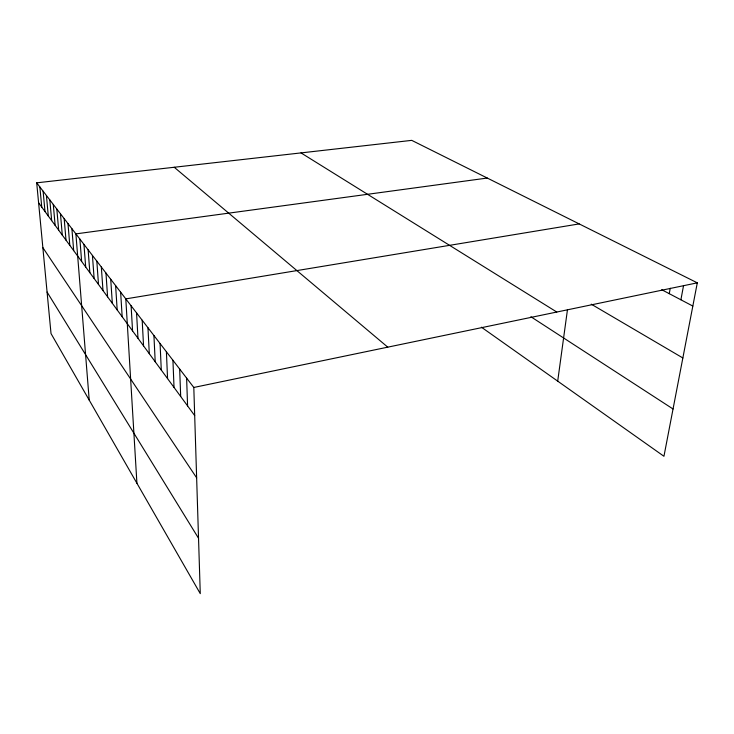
<?xml version="1.0" encoding="UTF-8"?>
<svg xmlns="http://www.w3.org/2000/svg" width="734" height="734" viewBox="0 0 734 734"><rect width="100%" height="100%" fill="white"/><g stroke="black" fill="none" stroke-linecap="round" stroke-linejoin="round"><path stroke-width="1.1" d="M557.702 381.148L567.455 309.757M669.261 293.673L670.243 288.251M680.895 299.793L683.556 285.554M36.7 182.839L193.804 387.46L200.272 593.641L51.022 333.566L36.7 182.839L411.737 140.359L697.3 282.838L663.949 456.282L481.403 327.19M193.804 387.46L697.3 282.838M579.181 223.907L125.798 298.885L136.919 483.247M487.284 178.05L75.896 233.889L89.227 400.14M661.701 289.701L692.832 306.069M591.246 304.17L682.859 357.972M301.004 152.901L556.776 312.033M530.884 316.739L673.041 408.985M174.233 167.26L387.772 347.154M38.599 202.795L194.684 415.582M42.856 247.624L196.639 477.825M47.077 292.059L198.538 538.261M39.865 186.968L41.755 207.107M43.104 191.189L44.994 211.511M46.416 195.501L48.297 216.016M53.279 204.428L55.133 225.338M49.811 199.914L51.674 220.622M56.821 209.052L58.674 230.164M60.454 213.787L62.289 235.1M64.179 218.631L65.996 240.156M67.987 223.595L69.794 245.33M71.895 228.678L73.684 250.633M83.951 244.385L85.695 267.002M79.878 239.073L81.639 261.469M88.135 249.835L89.86 272.681M92.429 255.423L94.126 278.498M96.824 261.148L98.503 284.462M101.338 267.029L102.989 290.581M105.971 273.057L107.595 296.857M110.724 279.259L112.33 303.307M115.614 285.618L117.183 309.922M120.633 292.16L122.165 316.721M131.102 305.794L132.56 330.887M136.561 312.904L137.983 338.282M142.185 320.226L143.552 345.879M147.965 327.759L149.296 353.696M153.929 335.521L155.204 361.752M160.067 343.521L161.287 370.046M166.398 351.76L167.563 378.597M172.93 360.266L174.022 387.414M179.665 369.046L180.692 396.507M186.619 378.102L187.583 405.893"/></g></svg>
